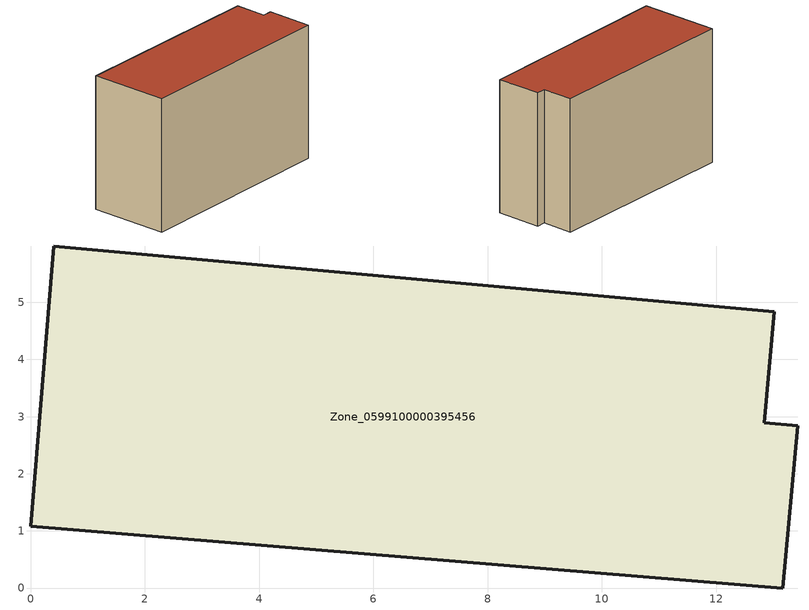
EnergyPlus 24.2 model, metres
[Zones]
Zone_0599100000395456
 floor ground (C_G): 0,1.08 0.4,5.99 13.01,4.83 12.84,2.89 13.43,2.84 13.17,0 z0
 wall outside (C_F): 13.17,0 13.43,2.84 12.84,2.89 13.01,4.83 0.4,5.99 0,1.08 13.17,0 z0:8.44
 roof outside (C_R): 0.4,5.99 0,1.08 13.17,0 13.43,2.84 12.84,2.89 13.01,4.83 z8.44
[BUILDING]
Pand.0599100000395456: North Axis=0; Terrain=City; Loads Convergence Tolerance Value=0.04; Temperature Convergence Tolerance Value=0.4; Solar Distribution=FullExterior; Maximum Number of Warmup Days=25; Minimum Number of Warmup Days=1
[Site:Location]
Rotterdam.The.Hague.AP_ZH_NLD Design_Conditions: Latitude=51.96; Longitude=4.45; Time Zone=1; Elevation=-4.5
[SITE:GROUNDTEMPERATURE:BUILDINGSURFACE]
18, 18, 18, 18, 18, 18, 18, 18, 18, 18, 18, 18
[MATERIAL] Thermal Absorptance=0.9; Solar Absorptance=0.7; Visible Absorptance=0.7
Name | Roughness | Thickness | Conductivity | Density | Specific Heat
G.TI.1992-2005 | MediumSmooth | 0.15 | 0.06 | 540 | 1210
F.TI.1992-2005 | Rough | 0.3 | 0.12 | 1920 | 840
R.TI.1992-2005 | MediumRough | 0.2 | 0.08 | 1500 | 1000
[CONSTRUCTION]
C_G: G.TI.1992-2005
C_F: F.TI.1992-2005
C_R: R.TI.1992-2005
[ZONE]
Zone_0599100000395456: Type=1; Multiplier=1; Ceiling Height=Autocalculate; Volume=Autocalculate; Floor Area=autocalculate; Part of Total Floor Area=Yes
[ZONEINFILTRATION:DESIGNFLOWRATE]
Infil_Zone_0599100000395456: Zone or ZoneList or Space or SpaceList=Zone_0599100000395456; Schedule=AlwaysOn; Design Flow Rate Calculation Method=Flow/Area; Flow Rate per Floor Area=0.0015; Constant Term Coefficient=1; Temperature Term Coefficient=0; Velocity Term Coefficient=0; Velocity Squared Term Coefficient=0
[HVACTEMPLATE:ZONE:IDEALLOADSAIRSYSTEM]
Zone_0599100000395456: Maximum Heating Supply Air Temperature=50; Minimum Cooling Supply Air Temperature=13; Maximum Heating Supply Air Humidity Ratio=0.0156; Minimum Cooling Supply Air Humidity Ratio=0.0077; Heating Limit=NoLimit; Cooling Limit=NoLimit; Dehumidification Control Type=ConstantSensibleHeatRatio; Cooling Sensible Heat Ratio=0.7; Dehumidification Setpoint=60; Humidification Control Type=None; Humidification Setpoint=30; Outdoor Air Method=None; Outdoor Air Flow Rate per Person=0.00944; Outdoor Air Flow Rate per Zone Floor Area=0; Outdoor Air Flow Rate per Zone=0; Demand Controlled Ventilation Type=None; Outdoor Air Economizer Type=NoEconomizer; Heat Recovery Type=None; Sensible Heat Recovery Effectiveness=0.7; Latent Heat Recovery Effectiveness=0.65
[ZONECONTROL:THERMOSTAT]
ThermostatControl_Zone_0599100000395456: Zone or ZoneList=Zone_0599100000395456; Control Type Schedule=DualSetpointControlType; Control 1=Thermostat_Zone_0599100000395456; Temperature Difference Between Cutout And Setpoint=0
[THERMOSTATSETPOINT:DUALSETPOINT]
Thermostat_Zone_0599100000395456: Heating Setpoint Temperature Schedule=HeatingSetpoint_Zone_0599100000395456; Cooling Setpoint Temperature Schedule=CoolingSetpoint_Zone_0599100000395456
[SCHEDULE:COMPACT]
HeatingSetpoint_Zone_0599100000395456: Through: 12/31, For: AllDays, Until: 24:00, 21
CoolingSetpoint_Zone_0599100000395456: Through: 12/31, For: AllDays, Until: 24:00, 24
DualSetpointControlType: Through: 12/31, For: AllDays, Until: 24:00, 4
AlwaysOn: Through: 12/31, For: AllDays, Until: 24:00, 1
